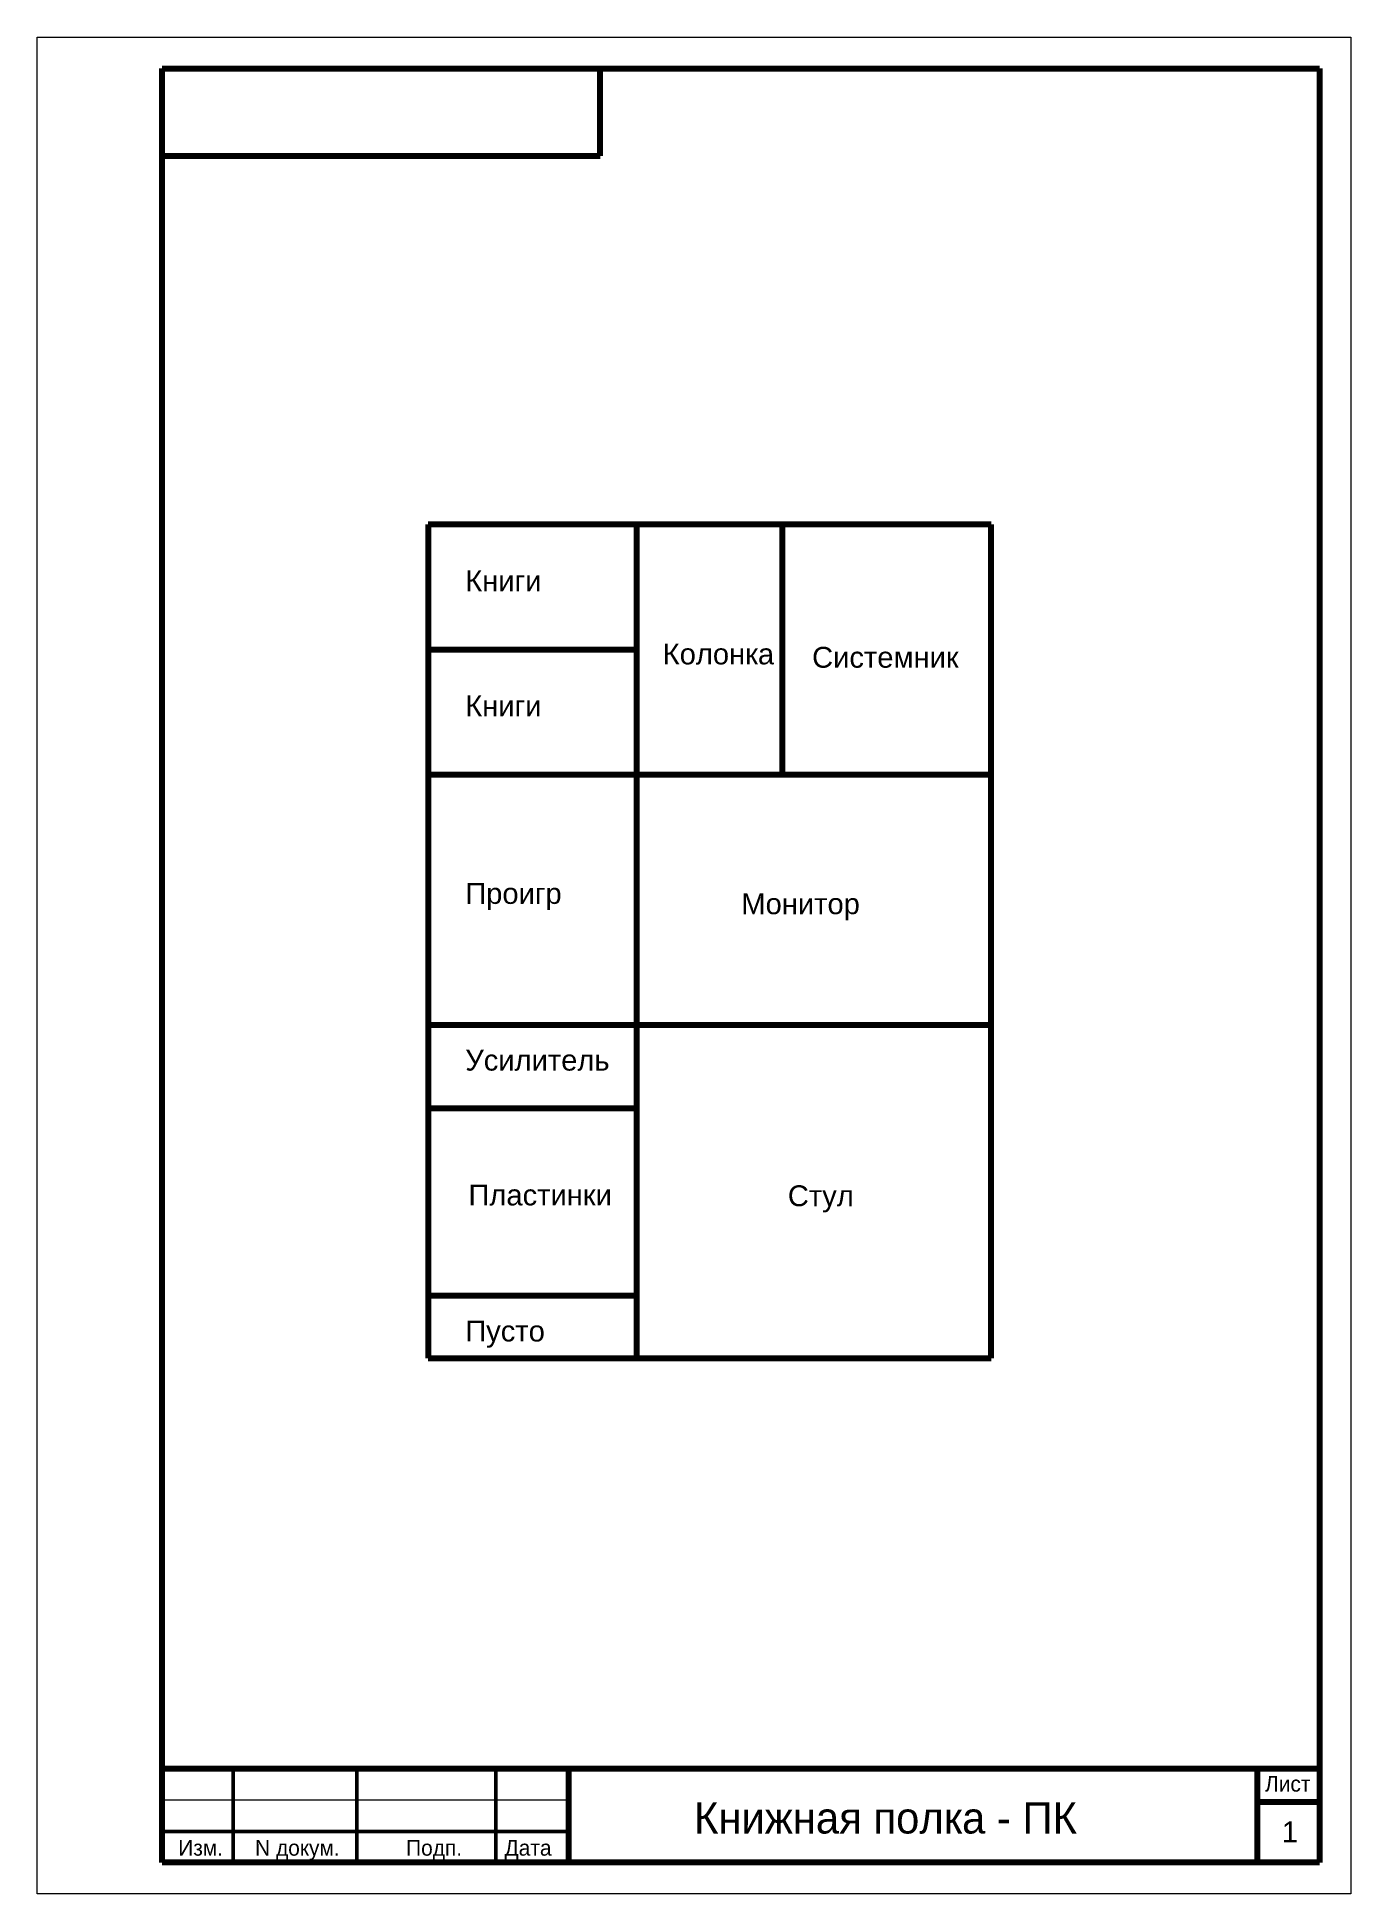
# Model space of a CAD drawing. Header units: millimetres. Extents: x 20 to 650, y 20 to 911.
import ezdxf

# ---------------------------------------------------------------- set-up
doc = ezdxf.new("R2010")
doc.units = ezdxf.units.MM
doc.layers.get('0').update_dxf_attribs({"lineweight": 25, "true_color": 0x000000})
doc.styles.add('textstyle0', font='')
doc.styles.add('textstyle1', font='')
doc.styles.add('textstyle10', font='')
doc.styles.add('textstyle11', font='')
doc.styles.add('textstyle12', font='')
doc.styles.add('textstyle13', font='')
doc.styles.add('textstyle14', font='')
doc.styles.add('textstyle15', font='')
doc.styles.add('textstyle16', font='')
doc.styles.add('textstyle2', font='')
doc.styles.add('textstyle3', font='')
doc.styles.add('textstyle4', font='')
doc.styles.add('textstyle5', font='')
doc.styles.add('textstyle6', font='')
doc.styles.add('textstyle7', font='')
doc.styles.add('textstyle8', font='')
doc.styles.add('textstyle9', font='')
doc.styles.get('textstyle0').set_extended_font_data('Liberation Sans')
doc.styles.get('textstyle1').set_extended_font_data('Liberation Sans')
doc.styles.get('textstyle10').set_extended_font_data('unicode')
doc.styles.get('textstyle11').set_extended_font_data('unicode')
doc.styles.get('textstyle12').set_extended_font_data('Arial')
doc.styles.get('textstyle13').set_extended_font_data('Liberation Sans')
doc.styles.get('textstyle14').set_extended_font_data('Liberation Sans')
doc.styles.get('textstyle15').set_extended_font_data('Liberation Sans')
doc.styles.get('textstyle16').set_extended_font_data('unicode')
doc.styles.get('textstyle2').set_extended_font_data('Liberation Sans')
doc.styles.get('textstyle3').set_extended_font_data('Liberation Sans')
doc.styles.get('textstyle4').set_extended_font_data('Liberation Sans')
doc.styles.get('textstyle5').set_extended_font_data('Liberation Sans')
doc.styles.get('textstyle6').set_extended_font_data('Liberation Sans')
doc.styles.get('textstyle7').set_extended_font_data('unicode')
doc.styles.get('textstyle8').set_extended_font_data('unicode')
doc.styles.get('textstyle9').set_extended_font_data('unicode')

msp = doc.modelspace()

# ---------------------------------------------------------------- linework, layer by layer
at = {"linetype": 'Continuous', "lineweight": 18}
for p, q in [((20, 911), (650, 911)), ((20, 20), (20, 911)), ((650, 911), (650, 20)), ((650, 20), (20, 20))]:
    msp.add_line(p, q, dxfattribs=at)
at = {"linetype": 'Continuous', "lineweight": 158}
for p, q in [((80, 896), (635, 896)), ((80, 35), (80, 896)), ((290, 854), (290, 896)), ((635, 896), (635, 35)), ((80, 854), (290, 854)), ((635, 80), (80, 80)), ((275, 35), (275, 80)), ((605, 80), (605, 35)), ((635, 64), (605, 64)), ((635, 35), (80, 35))]:
    msp.add_line(p, q, dxfattribs=at)
at = {"lineweight": 100}
for p, q in [((477.52, 677.09), (207.52, 677.09)), ((207.52, 677.09), (207.52, 277.09)), ((307.52, 277.09), (307.52, 677.09)), ((477.52, 277.09), (477.52, 677.09)), ((207.52, 277.09), (477.52, 277.09))]:
    msp.add_line(p, q, dxfattribs=at)
at = {"lineweight": 200}
for p, q in [((377.52, 557.09), (377.52, 677.09)), ((207.52, 617.09), (307.52, 617.09)), ((207.52, 557.09), (307.52, 557.09)), ((307.52, 557.09), (477.52, 557.09)), ((207.52, 437.09), (307.52, 437.09)), ((307.52, 437.09), (477.52, 437.09)), ((207.52, 397.09), (307.52, 397.09)), ((207.52, 307.09), (307.52, 307.09))]:
    msp.add_line(p, q, dxfattribs=at)
at = {"linetype": 'Continuous', "lineweight": 50}
for p, q in [((114, 35), (114, 80)), ((173.25, 35), (173.25, 80)), ((240, 35), (240, 80)), ((275, 50), (80, 50))]:
    msp.add_line(p, q, dxfattribs=at)
at = {"linetype": 'Continuous', "lineweight": 0}
msp.add_line((275, 65), (80, 65), dxfattribs=at)

# ---------------------------------------------------------------- texts
at = {"char_height": 10, "attachment_point": 1}
for s, insert, style in [('Книги', (225.3, 655.07), 'textstyle4'), ('Колонка', (320, 620), 'textstyle5'), ('Системник', (391.63, 618.4), 'textstyle6'), ('Книги\\P', (225.3, 595.07), 'textstyle3'), ('Проигр', (225.3, 505.07), 'textstyle1'), ('Монитор', (357.7, 500.13), 'textstyle0'), ('Усилитель', (225.3, 425.07), 'textstyle14'), ('Пластинки', (226.84, 360.37), 'textstyle13'), ('Стул', (380, 360), 'textstyle15'), ('Пусто', (225.3, 295.07), 'textstyle2'), ('\\c0;1', (616.9, 54.8), 'textstyle12')]:
    msp.add_mtext(s, dxfattribs=dict(at, insert=insert, style=style))
at = {"linetype": 'Continuous', "lineweight": 18, "attachment_point": 1}
for s, insert, char_height, width, style in [('Лист', (608.83, 76.56), 7.5, 100, 'textstyle11'), ('Книжная полка - ПК', (335, 63.96), 15, 200, 'textstyle9'), ('Изм.', (87.66, 45.83), 7.5, 100, 'textstyle16'), ('N\\~докум.', (124.51, 45.83), 7.5, 100, 'textstyle7'), ('Подп.', (196.92, 45.83), 7.5, 100, 'textstyle8'), ('Дата', (244.14, 45.83), 7.5, 100, 'textstyle10')]:
    msp.add_mtext(s, dxfattribs=dict(at, insert=insert, char_height=char_height, width=width, style=style))

doc.saveas('drawing.dxf')
